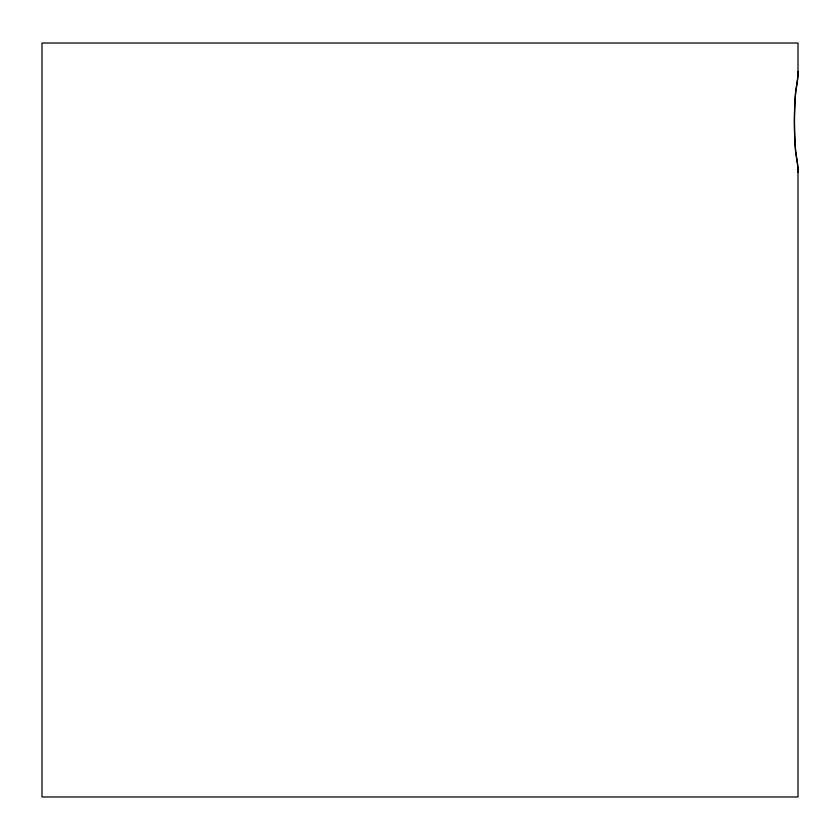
<?xml version="1.0" encoding="UTF-8"?>
<svg xmlns="http://www.w3.org/2000/svg" width="840" height="840" viewBox="0 0 840 840"><rect width="100%" height="100%" fill="white"/><g stroke="black" fill="none" stroke-linecap="round" stroke-linejoin="round"><path stroke-width="1.26" d="M798 167.496L797.811 172.368L797.57 163.978L795.722 151.567A50.127 6.741 -90 0 1 795.722 92.222L797.57 79.811L797.811 71.421L798 76.303L795.596 92.232A50.211 5.838 -90 0 0 795.596 151.567L798 167.496L798 796.971L42 796.971L42 43.029L798 43.029L798 76.303"/></g></svg>
